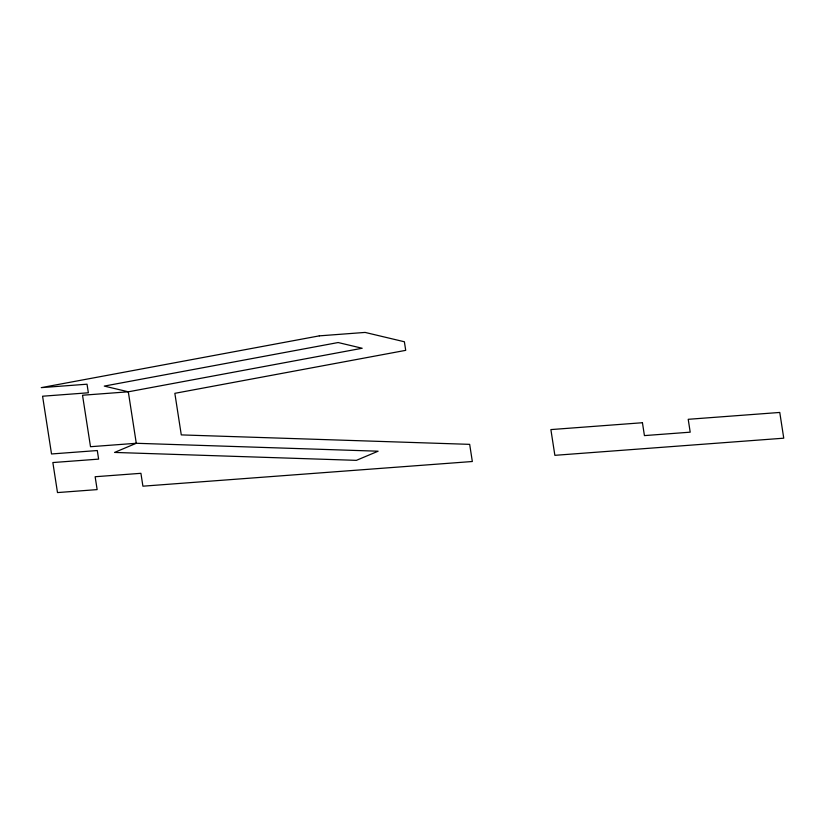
<?xml version="1.0" encoding="UTF-8"?>
<svg xmlns="http://www.w3.org/2000/svg" width="825" height="825" viewBox="0 0 825 825"><rect width="100%" height="100%" fill="white"/><g stroke="black" fill="none" stroke-linecap="round" stroke-linejoin="round"><path stroke-width="1.24" d="M136.28 443.283L114.541 452.43L356.379 460.35L378.118 451.203L136.28 443.283L90.503 446.707L82.531 395.237L128.308 391.803L362.185 348.253L338.147 342.54L104.27 386.09L128.308 391.803L136.28 443.283M319.327 335.858L41.25 387.637L87.027 384.202L88.358 392.782L42.58 396.217L51.521 453.967L97.298 450.543L98.618 459.123L52.852 462.547L57.492 492.577L97.144 489.607L95.143 476.737L140.92 473.313L142.911 486.183L472.333 461.505L469.673 444.355L181.283 434.899L174.848 393.329L405.714 350.347L404.384 341.767L365.104 332.423L319.327 335.858M642.438 422.73L550.883 429.588L554.864 455.328L783.75 438.188L779.769 412.448L688.215 419.306L690.205 432.176L644.428 435.6L642.438 422.73"/></g></svg>
